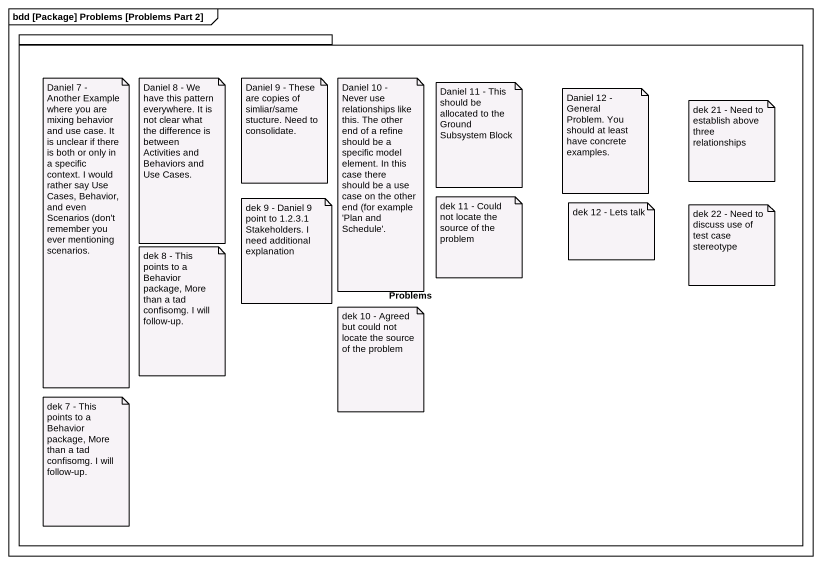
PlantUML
@startuml
mainframe bdd [Package] Problems [Problems Part 2]
package Problems {
}
note as N1
  Daniel 7 - Another Example where you are mixing behavior and use case. It is unclear if there is both or only in a specific context. I would rather say Use Cases, Behavior, and even Scenarios (don't remember you ever mentioning scenarios.
end note
note as N2
  Daniel 8 - We have this pattern everywhere. It is not clear what the difference is between Activities and Behaviors and Use Cases.
end note
note as N3
  Daniel 9 - These are copies of simliar/same stucture. Need to consolidate.
end note
note as N4
  Daniel 10 - Never use relationships like this. The other end of a refine should be a specific model element. In this case there should be a use case on the other end (for example 'Plan and Schedule'.
end note
note as N5
  Daniel 11 - This should be allocated to the Ground Subsystem Block
end note
note as N6
  Daniel 12 - General Problem. You should at least have concrete examples.
end note
note as N7
  dek 21 - Need to establish above three relationships
end note
note as N8
  dek 9 - Daniel 9 point to 1.2.3.1 Stakeholders. I need additional explanation
end note
note as N9
  dek 11 - Could not locate the source of the problem
end note
note as N10
  dek 12 - Lets talk
end note
note as N11
  dek 22 - Need to discuss use of test case stereotype
end note
note as N12
  dek 8 - This points to a Behavior package, More than a tad confisomg. I will follow-up.
end note
note as N13
  dek 10 - Agreed but could not locate the source of the problem
end note
note as N14
  dek 7 - This points to a Behavior package, More than a tad confisomg. I will follow-up.
end note
@enduml
